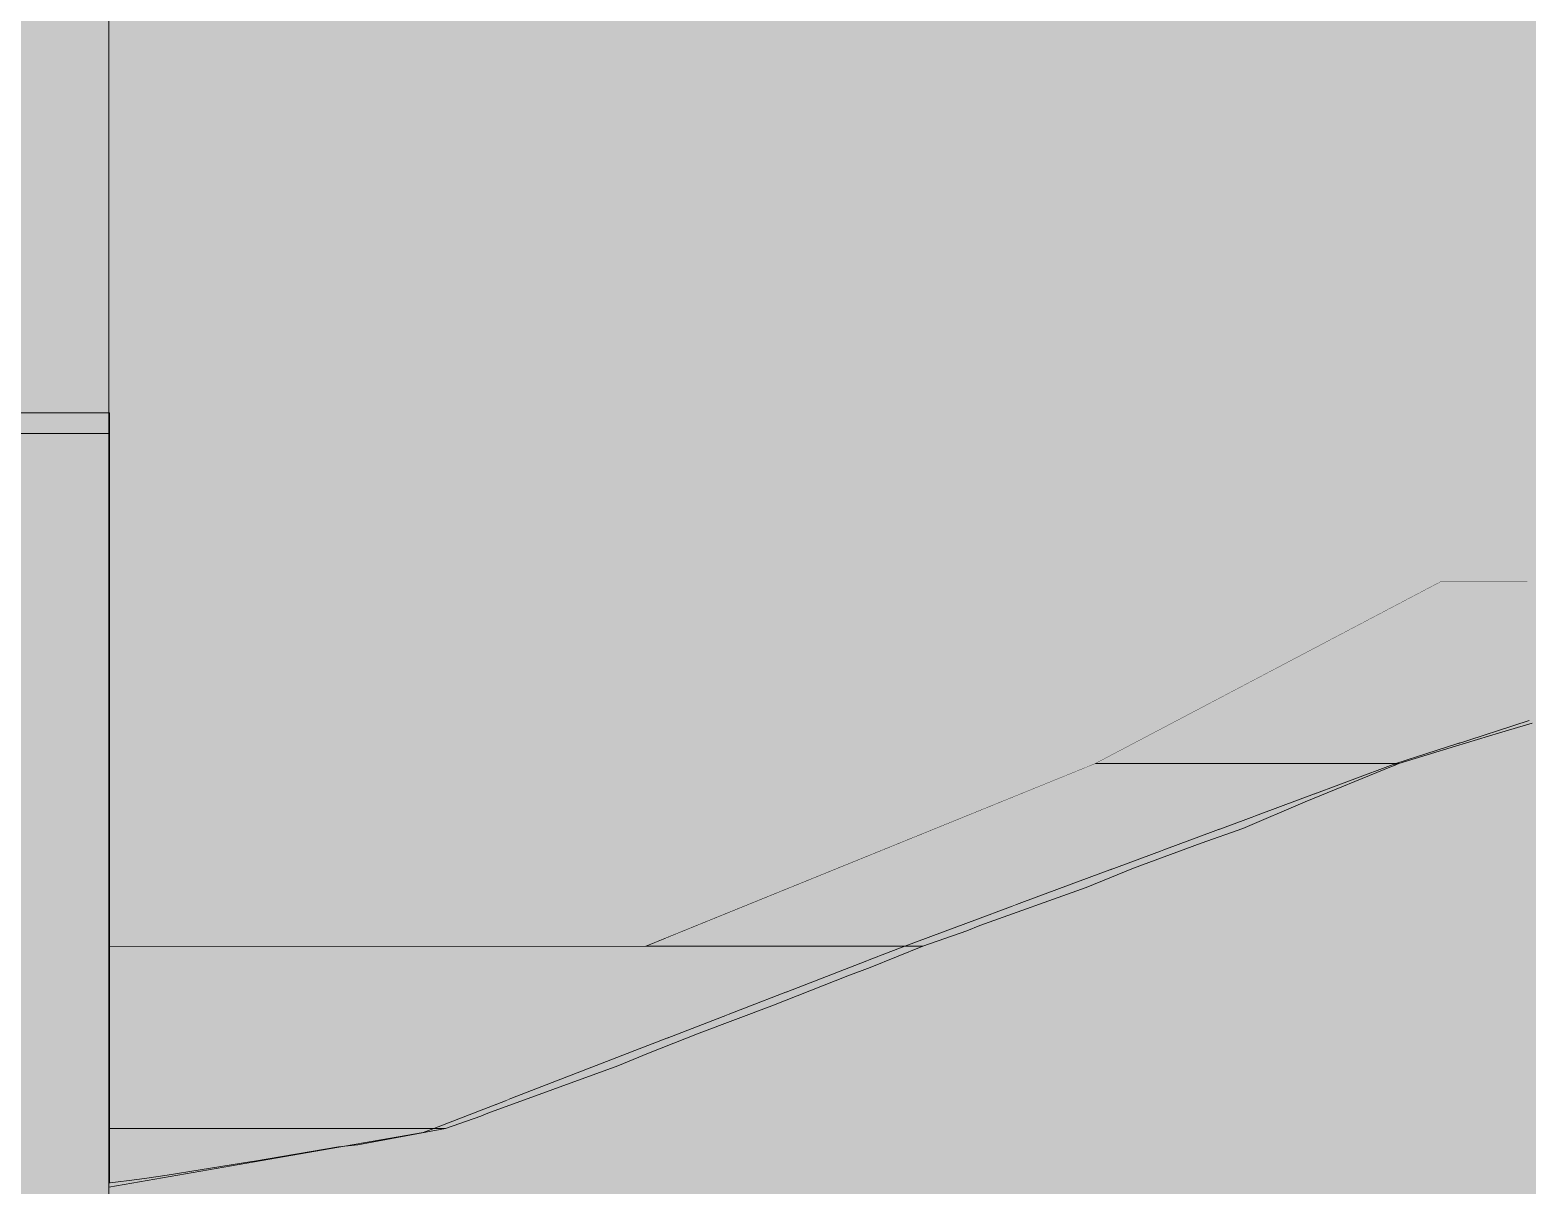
# Model space of a CAD drawing. Header units: centimetres. Extents: x -4381 to 5639, y -3920 to 4826.
# Drawn here: x 63.749 to 67.854, y 7.401 to 10.568 of the extents above; entities that cross this region are included whole.
import ezdxf
from ezdxf.xclip import XClip

# ---------------------------------------------------------------- set-up
doc = ezdxf.new("R2010")
doc.units = ezdxf.units.CM
doc.header["$MEASUREMENT"] = 0
doc.header["$XCLIPFRAME"] = 0
doc.set_wipeout_variables(frame=1)
doc.linetypes.add('Wipeout_Contour', pattern=[100, 0, -100])
for name, color, linetype in [('0- SITE', 7, 'Continuous'), ('Dalles', 7, 'Continuous'), ('Drawing & Figure', 7, 'Continuous'), ('Structural - Bearing', 7, 'Continuous')]:
    doc.layers.add(name, color=color, linetype=linetype)
for name, color, linetype, lineweight in [('0- SITE_Pen_No__1', 7, 'Continuous', 5), ('0- SITE_Pen_No__2', 8, 'Continuous', 5), ('0_Pen_No__1', 7, 'Continuous', 5), ('0_Pen_No__2', 8, 'Continuous', 5), ('Structural - Bearing_Pen_No__7', 7, 'Continuous', 5)]:
    doc.layers.add(name, color=color, linetype=linetype, lineweight=lineweight)
for name, color, linetype, lineweight, true_color in [('0- SITE_Pen_No__178', 7, 'Continuous', 5, 0xbda888), ('0- SITE_Pen_No__180', 7, 'Continuous', 5, 0xe2e3c6), ('Dalles_Pen_No__178', 7, 'Continuous', 5, 0xbda888), ('Structural - Bearing_Pen_No__178', 7, 'Continuous', 5, 0xbda888), ('Structural - Bearing_Pen_No__180', 7, 'Continuous', 5, 0xe2e3c6)]:
    doc.layers.add(name, color=color, linetype=linetype, lineweight=lineweight, true_color=true_color)

# ---------------------------------------------------------------- blocks, each defined once
blk = doc.blocks.new('Drawing_10_10', base_point=(-363.0919, 10.6179))
at = {"color": 254, "linetype": 'Wipeout_Contour', "lineweight": 0, "ltscale": 205.767254}
blk.add_wipeout([(68.1922, 9.0562), (67.7787, 8.6403), (67.8681, 8.6669)], dxfattribs=at).dxf.layer = '0- SITE'
at = {"color": 254, "linetype": 'Wipeout_Contour', "lineweight": 0, "ltscale": 201.738963}
blk.add_wipeout([(67.1123, 8.5562), (66.3539, 8.1125), (66.6448, 8.2163)], dxfattribs=at).dxf.layer = '0- SITE'
at = {"color": 254, "linetype": 'Wipeout_Contour', "lineweight": 0, "ltscale": 193.738241}
blk.add_wipeout([(63.9707, 7.5562), (63.9669, 8.0562), (63.9669, 7.5562)], dxfattribs=at).dxf.layer = '0- SITE'
at = {"color": 254, "linetype": 'Wipeout_Contour', "lineweight": 0, "ltscale": 258.856688}
blk.add_wipeout([(64.2158, 7.4422), (64.3684, 7.5562), (64.2427, 7.5562), (64.1247, 7.4279)], dxfattribs=at).dxf.layer = '0- SITE'
at = {"layer": '0- SITE_Pen_No__178', "linetype": 'Continuous', "ltscale": 10}
for points in [[(68.1922, 9.0562), (67.7787, 8.6403), (67.8681, 8.6669)], [(67.1123, 8.5562), (66.3539, 8.1125), (66.6448, 8.2163)], [(63.9707, 7.5562), (63.9669, 8.0562), (63.9669, 7.5562)], [(64.2158, 7.4422), (64.3684, 7.5562), (64.2427, 7.5562), (64.1247, 7.4279)]]:
    blk.add_hatch(color=256, dxfattribs=at).paths.add_polyline_path(points)
at = {"color": 254, "linetype": 'Wipeout_Contour', "lineweight": 0, "ltscale": 203.606443}
blk.add_wipeout([(67.75, 9.0562), (66.8716, 8.5562), (66.986, 8.5562)], dxfattribs=at).dxf.layer = '0- SITE'
at = {"color": 254, "linetype": 'Wipeout_Contour', "lineweight": 0, "ltscale": 199.564799}
blk.add_wipeout([(66.7061, 8.5562), (65.4393, 8.0562), (65.469, 8.0562)], dxfattribs=at).dxf.layer = '0- SITE'
at = {"color": 254, "linetype": 'Wipeout_Contour', "lineweight": 0, "ltscale": 258.161503}
blk.add_wipeout([(63.9904, 7.4093), (64.013, 7.5562), (63.9707, 7.5562), (63.9688, 7.4068)], dxfattribs=at).dxf.layer = '0- SITE'
at = {"color": 254, "linetype": 'Wipeout_Contour', "lineweight": 0, "ltscale": 194.951918}
blk.add_wipeout([(64.5262, 7.5562), (64.3569, 7.4654), (64.3648, 7.466)], dxfattribs=at).dxf.layer = '0- SITE'
at = {"layer": '0- SITE_Pen_No__178', "linetype": 'Continuous', "ltscale": 10}
for points in [[(67.75, 9.0562), (66.8716, 8.5562), (66.986, 8.5562)], [(63.9904, 7.4093), (64.013, 7.5562), (63.9707, 7.5562), (63.9688, 7.4068)], [(64.5262, 7.5562), (64.3569, 7.4654), (64.3648, 7.466)]]:
    blk.add_hatch(color=256, dxfattribs=at).paths.add_polyline_path(points)
at = {"layer": '0- SITE_Pen_No__2', "linetype": 'Continuous', "ltscale": 10}
blk.add_hatch(color=256, dxfattribs=at).paths.add_polyline_path([(66.7061, 8.5562), (65.4393, 8.0562), (65.469, 8.0562)])
at = {"color": 254, "linetype": 'Wipeout_Contour', "lineweight": 0, "ltscale": 204.560017}
blk.add_wipeout([(67.9943, 9.0562), (67.2438, 8.5562), (67.3735, 8.5562)], dxfattribs=at).dxf.layer = '0- SITE'
at = {"color": 254, "linetype": 'Wipeout_Contour', "lineweight": 0, "ltscale": 193.701834}
blk.add_wipeout([(64.013, 7.5562), (63.9669, 8.0562), (63.9707, 7.5562)], dxfattribs=at).dxf.layer = '0- SITE'
at = {"color": 254, "linetype": 'Wipeout_Contour', "lineweight": 0, "ltscale": 262.405215}
blk.add_wipeout([(65.601, 8.0562), (64.7187, 7.5562), (64.8884, 7.5562), (64.9851, 7.59)], dxfattribs=at).dxf.layer = '0- SITE'
at = {"color": 254, "linetype": 'Wipeout_Contour', "lineweight": 0, "ltscale": 259.295494}
blk.add_wipeout([(64.3569, 7.4654), (64.5262, 7.5562), (64.3684, 7.5562), (64.2158, 7.4422)], dxfattribs=at).dxf.layer = '0- SITE'
at = {"layer": '0- SITE_Pen_No__178', "linetype": 'Continuous', "ltscale": 10}
for points in [[(67.9943, 9.0562), (67.2438, 8.5562), (67.3735, 8.5562)], [(64.013, 7.5562), (63.9669, 8.0562), (63.9707, 7.5562)], [(65.601, 8.0562), (64.7187, 7.5562), (64.8884, 7.5562), (64.9851, 7.59)], [(64.3569, 7.4654), (64.5262, 7.5562), (64.3684, 7.5562), (64.2158, 7.4422)]]:
    blk.add_hatch(color=256, dxfattribs=at).paths.add_polyline_path(points)
at = {"color": 254, "linetype": 'Wipeout_Contour', "lineweight": 0, "ltscale": 273.711198}
blk.add_wipeout([(68.1922, 9.0562), (67.4947, 8.5562), (67.503, 8.5562), (67.658, 8.6037)], dxfattribs=at).dxf.layer = '0- SITE'
at = {"color": 254, "linetype": 'Wipeout_Contour', "lineweight": 0, "ltscale": 258.120227}
blk.add_wipeout([(63.9688, 7.4068), (63.9707, 7.5562), (63.9669, 7.5562), (63.9669, 7.4066)], dxfattribs=at).dxf.layer = '0- SITE'
at = {"color": 254, "linetype": 'Wipeout_Contour', "lineweight": 0, "ltscale": 195.303161}
blk.add_wipeout([(64.7187, 7.5562), (64.5953, 7.5055), (64.6482, 7.5112)], dxfattribs=at).dxf.layer = '0- SITE'
at = {"layer": '0- SITE_Pen_No__178', "linetype": 'Continuous', "ltscale": 10}
for points in [[(68.1922, 9.0562), (67.4947, 8.5562), (67.503, 8.5562), (67.658, 8.6037)], [(63.9688, 7.4068), (63.9707, 7.5562), (63.9669, 7.5562), (63.9669, 7.4066)], [(64.7187, 7.5562), (64.5953, 7.5055), (64.6482, 7.5112)]]:
    blk.add_hatch(color=256, dxfattribs=at).paths.add_polyline_path(points)
at = {"color": 254, "linetype": 'Wipeout_Contour', "lineweight": 0, "ltscale": 196.039929}
blk.add_wipeout([(65.469, 8.0562), (64.3684, 7.5562), (64.5262, 7.5562)], dxfattribs=at).dxf.layer = '0- SITE'
at = {"color": 254, "linetype": 'Wipeout_Contour', "lineweight": 0, "ltscale": 258.179563}
blk.add_wipeout([(64.0205, 7.4131), (64.0695, 7.5562), (64.013, 7.5562), (63.9904, 7.4093)], dxfattribs=at).dxf.layer = '0- SITE'
at = {"layer": '0- SITE_Pen_No__178', "linetype": 'Continuous', "ltscale": 10}
for points in [[(65.469, 8.0562), (64.3684, 7.5562), (64.5262, 7.5562)], [(64.0205, 7.4131), (64.0695, 7.5562), (64.013, 7.5562), (63.9904, 7.4093)]]:
    blk.add_hatch(color=256, dxfattribs=at).paths.add_polyline_path(points)
at = {"color": 254, "linetype": 'Wipeout_Contour', "lineweight": 0, "ltscale": 193.435317}
blk.add_wipeout([(64.0695, 7.5562), (63.9669, 8.0562), (64.013, 7.5562)], dxfattribs=at).dxf.layer = '0- SITE'
at = {"color": 254, "linetype": 'Wipeout_Contour', "lineweight": 0, "ltscale": 195.837371}
blk.add_wipeout([(64.8884, 7.5562), (64.7187, 7.5562), (64.6482, 7.5112)], dxfattribs=at).dxf.layer = '0- SITE'
at = {"layer": '0- SITE_Pen_No__178', "linetype": 'Continuous', "ltscale": 10}
for points in [[(64.0695, 7.5562), (63.9669, 8.0562), (64.013, 7.5562)], [(64.8884, 7.5562), (64.7187, 7.5562), (64.6482, 7.5112)]]:
    blk.add_hatch(color=256, dxfattribs=at).paths.add_polyline_path(points)
at = {"color": 254, "linetype": 'Wipeout_Contour', "lineweight": 0, "ltscale": 258.313388}
blk.add_wipeout([(64.0632, 7.4188), (64.1445, 7.5562), (64.0695, 7.5562), (64.0205, 7.4131)], dxfattribs=at).dxf.layer = '0- SITE'
at = {"layer": '0- SITE_Pen_No__178', "linetype": 'Continuous', "ltscale": 10}
blk.add_hatch(color=256, dxfattribs=at).paths.add_polyline_path([(64.0632, 7.4188), (64.1445, 7.5562), (64.0695, 7.5562), (64.0205, 7.4131)])
at = {"color": 254, "linetype": 'Wipeout_Contour', "lineweight": 0, "ltscale": 193.439083}
blk.add_wipeout([(64.1445, 7.5562), (63.9669, 8.0562), (64.0695, 7.5562)], dxfattribs=at).dxf.layer = '0- SITE'
at = {"layer": '0- SITE_Pen_No__178', "linetype": 'Continuous', "ltscale": 10}
blk.add_hatch(color=256, dxfattribs=at).paths.add_polyline_path([(64.1445, 7.5562), (63.9669, 8.0562), (64.0695, 7.5562)])
at = {"color": 254, "linetype": 'Wipeout_Contour', "lineweight": 0, "ltscale": 258.536583}
blk.add_wipeout([(64.1247, 7.4279), (64.2427, 7.5562), (64.1445, 7.5562), (64.0632, 7.4188)], dxfattribs=at).dxf.layer = '0- SITE'
at = {"layer": '0- SITE_Pen_No__178', "linetype": 'Continuous', "ltscale": 10}
blk.add_hatch(color=256, dxfattribs=at).paths.add_polyline_path([(64.1247, 7.4279), (64.2427, 7.5562), (64.1445, 7.5562), (64.0632, 7.4188)])
at = {"color": 254, "linetype": 'Wipeout_Contour', "lineweight": 0, "ltscale": 195.570756}
blk.add_wipeout([(65.4365, 8.0562), (64.1445, 7.5562), (64.2427, 7.5562)], dxfattribs=at).dxf.layer = '0- SITE'
at = {"layer": '0- SITE_Pen_No__178', "linetype": 'Continuous', "ltscale": 10}
blk.add_hatch(color=256, dxfattribs=at).paths.add_polyline_path([(65.4365, 8.0562), (64.1445, 7.5562), (64.2427, 7.5562)])
at = {"color": 254, "linetype": 'Wipeout_Contour', "lineweight": 0, "ltscale": 195.429845}
blk.add_wipeout([(65.4365, 8.0562), (63.9669, 8.0562), (64.1445, 7.5562)], dxfattribs=at).dxf.layer = '0- SITE'
at = {"layer": '0- SITE_Pen_No__178', "linetype": 'Continuous', "ltscale": 10}
blk.add_hatch(color=256, dxfattribs=at).paths.add_polyline_path([(65.4365, 8.0562), (63.9669, 8.0562), (64.1445, 7.5562)])
at = {"layer": '0- SITE_Pen_No__1', "linetype": 'Continuous', "ltscale": 10}
for p, q in [((63.9669, 7.5562), (63.9707, 7.5562)), ((63.9707, 7.5562), (64.013, 7.5562)), ((64.013, 7.5562), (64.0695, 7.5562)), ((64.0695, 7.5562), (64.1445, 7.5562))]:
    blk.add_line(p, q, dxfattribs=at)
at = {"color": 254, "linetype": 'Wipeout_Contour', "lineweight": 0, "ltscale": 195.766934}
blk.add_wipeout([(65.4393, 8.0562), (64.2427, 7.5562), (64.3684, 7.5562)], dxfattribs=at).dxf.layer = '0- SITE'
at = {"layer": '0- SITE_Pen_No__178', "linetype": 'Continuous', "ltscale": 10}
blk.add_hatch(color=256, dxfattribs=at).paths.add_polyline_path([(65.4393, 8.0562), (64.2427, 7.5562), (64.3684, 7.5562)])
at = {"color": 254, "linetype": 'Wipeout_Contour', "lineweight": 0, "ltscale": 259.901759}
blk.add_wipeout([(64.5953, 7.5055), (64.7187, 7.5562), (64.5262, 7.5562), (64.3648, 7.466)], dxfattribs=at).dxf.layer = '0- SITE'
at = {"layer": '0- SITE_Pen_No__178', "linetype": 'Continuous', "ltscale": 10}
blk.add_hatch(color=256, dxfattribs=at).paths.add_polyline_path([(64.5953, 7.5055), (64.7187, 7.5562), (64.5262, 7.5562), (64.3648, 7.466)])
at = {"color": 254, "linetype": 'Wipeout_Contour', "lineweight": 0, "ltscale": 196.327395}
blk.add_wipeout([(65.469, 8.0562), (64.5262, 7.5562), (64.7187, 7.5562)], dxfattribs=at).dxf.layer = '0- SITE'
at = {"layer": '0- SITE_Pen_No__178', "linetype": 'Continuous', "ltscale": 10}
blk.add_hatch(color=256, dxfattribs=at).paths.add_polyline_path([(65.469, 8.0562), (64.5262, 7.5562), (64.7187, 7.5562)])
at = {"color": 254, "linetype": 'Wipeout_Contour', "lineweight": 0, "ltscale": 199.553603}
blk.add_wipeout([(66.7061, 8.5562), (65.4365, 8.0562), (65.4393, 8.0562)], dxfattribs=at).dxf.layer = '0- SITE'
at = {"layer": '0- SITE_Pen_No__2', "linetype": 'Continuous', "ltscale": 10}
blk.add_hatch(color=256, dxfattribs=at).paths.add_polyline_path([(66.7061, 8.5562), (65.4365, 8.0562), (65.4393, 8.0562)])
at = {"color": 254, "linetype": 'Wipeout_Contour', "lineweight": 0, "ltscale": 199.737645}
blk.add_wipeout([(66.7061, 8.5562), (65.5236, 8.0562), (65.601, 8.0562)], dxfattribs=at).dxf.layer = '0- SITE'
at = {"layer": '0- SITE_Pen_No__178', "linetype": 'Continuous', "ltscale": 10}
blk.add_hatch(color=256, dxfattribs=at).paths.add_polyline_path([(66.7061, 8.5562), (65.5236, 8.0562), (65.601, 8.0562)])
at = {"color": 254, "linetype": 'Wipeout_Contour', "lineweight": 0, "ltscale": 199.963339}
blk.add_wipeout([(66.776, 8.5562), (65.601, 8.0562), (65.6992, 8.0562)], dxfattribs=at).dxf.layer = '0- SITE'
at = {"layer": '0- SITE_Pen_No__178', "linetype": 'Continuous', "ltscale": 10}
blk.add_hatch(color=256, dxfattribs=at).paths.add_polyline_path([(66.776, 8.5562), (65.601, 8.0562), (65.6992, 8.0562)])
at = {"color": 254, "linetype": 'Wipeout_Contour', "lineweight": 0, "ltscale": 200.370389}
blk.add_wipeout([(66.776, 8.5562), (65.8162, 8.0562), (65.95, 8.0562)], dxfattribs=at).dxf.layer = '0- SITE'
at = {"color": 254, "linetype": 'Wipeout_Contour', "lineweight": 0, "ltscale": 197.418178}
blk.add_wipeout([(65.6992, 8.0562), (65.004, 7.5981), (65.3607, 7.7274)], dxfattribs=at).dxf.layer = '0- SITE'
at = {"layer": '0- SITE_Pen_No__178', "linetype": 'Continuous', "ltscale": 10}
for points in [[(66.776, 8.5562), (65.8162, 8.0562), (65.95, 8.0562)], [(65.6992, 8.0562), (65.004, 7.5981), (65.3607, 7.7274)]]:
    blk.add_hatch(color=256, dxfattribs=at).paths.add_polyline_path(points)
at = {"color": 254, "linetype": 'Wipeout_Contour', "lineweight": 0, "ltscale": 200.723856}
blk.add_wipeout([(66.8716, 8.5562), (65.95, 8.0562), (66.0983, 8.0562)], dxfattribs=at).dxf.layer = '0- SITE'
at = {"color": 254, "linetype": 'Wipeout_Contour', "lineweight": 0, "ltscale": 196.302122}
blk.add_wipeout([(65.4393, 8.0562), (64.3684, 7.5562), (65.469, 8.0562)], dxfattribs=at).dxf.layer = '0- SITE'
at = {"layer": '0- SITE_Pen_No__178', "linetype": 'Continuous', "ltscale": 10}
blk.add_hatch(color=256, dxfattribs=at).paths.add_polyline_path([(66.8716, 8.5562), (65.95, 8.0562), (66.0983, 8.0562)])
at = {"layer": '0- SITE_Pen_No__2', "linetype": 'Continuous', "ltscale": 10}
blk.add_hatch(color=256, dxfattribs=at).paths.add_polyline_path([(65.4393, 8.0562), (64.3684, 7.5562), (65.469, 8.0562)])
at = {"color": 254, "linetype": 'Wipeout_Contour', "lineweight": 0, "ltscale": 268.144336}
blk.add_wipeout([(66.986, 8.5562), (66.0983, 8.0562), (66.1975, 8.0562), (66.3176, 8.0974)], dxfattribs=at).dxf.layer = '0- SITE'
at = {"color": 254, "linetype": 'Wipeout_Contour', "lineweight": 0, "ltscale": 196.120691}
blk.add_wipeout([(65.4365, 8.0562), (64.2427, 7.5562), (65.4393, 8.0562)], dxfattribs=at).dxf.layer = '0- SITE'
at = {"color": 254, "linetype": 'Wipeout_Contour', "lineweight": 0, "ltscale": 198.681123}
blk.add_wipeout([(65.95, 8.0562), (65.5842, 7.8173), (65.7833, 7.8917)], dxfattribs=at).dxf.layer = '0- SITE'
at = {"layer": '0- SITE_Pen_No__178', "linetype": 'Continuous', "ltscale": 10}
for points in [[(66.986, 8.5562), (66.0983, 8.0562), (66.1975, 8.0562), (66.3176, 8.0974)], [(65.95, 8.0562), (65.5842, 7.8173), (65.7833, 7.8917)]]:
    blk.add_hatch(color=256, dxfattribs=at).paths.add_polyline_path(points)
at = {"layer": '0- SITE_Pen_No__2', "linetype": 'Continuous', "ltscale": 10}
blk.add_hatch(color=256, dxfattribs=at).paths.add_polyline_path([(65.4365, 8.0562), (64.2427, 7.5562), (65.4393, 8.0562)])
at = {"layer": '0- SITE_Pen_No__1', "linetype": 'Continuous', "ltscale": 10}
for p, q in [((64.1445, 7.5562), (64.2427, 7.5562)), ((64.2427, 7.5562), (64.3684, 7.5562)), ((64.3684, 7.5562), (64.5262, 7.5562))]:
    blk.add_line(p, q, dxfattribs=at)
at = {"color": 254, "linetype": 'Wipeout_Contour', "lineweight": 0, "ltscale": 202.922309}
blk.add_wipeout([(67.2438, 8.5562), (66.9607, 8.3379), (67.0744, 8.3787)], dxfattribs=at).dxf.layer = '0- SITE'
at = {"color": 254, "linetype": 'Wipeout_Contour', "lineweight": 0, "ltscale": 199.499336}
blk.add_wipeout([(66.0983, 8.0562), (65.9917, 7.9748), (66.0529, 7.9977)], dxfattribs=at).dxf.layer = '0- SITE'
at = {"layer": '0- SITE_Pen_No__178', "linetype": 'Continuous', "ltscale": 10}
for points in [[(67.2438, 8.5562), (66.9607, 8.3379), (67.0744, 8.3787)], [(66.0983, 8.0562), (65.9917, 7.9748), (66.0529, 7.9977)]]:
    blk.add_hatch(color=256, dxfattribs=at).paths.add_polyline_path(points)
at = {"color": 254, "linetype": 'Wipeout_Contour', "lineweight": 0, "ltscale": 204.324554}
blk.add_wipeout([(67.9943, 9.0562), (67.1123, 8.5562), (67.2438, 8.5562)], dxfattribs=at).dxf.layer = '0- SITE'
at = {"color": 254, "linetype": 'Wipeout_Contour', "lineweight": 0, "ltscale": 199.627899}
blk.add_wipeout([(66.7061, 8.5562), (65.469, 8.0562), (65.5236, 8.0562)], dxfattribs=at).dxf.layer = '0- SITE'
at = {"layer": '0- SITE_Pen_No__178', "linetype": 'Continuous', "ltscale": 10}
for points in [[(67.9943, 9.0562), (67.1123, 8.5562), (67.2438, 8.5562)], [(66.7061, 8.5562), (65.469, 8.0562), (65.5236, 8.0562)]]:
    blk.add_hatch(color=256, dxfattribs=at).paths.add_polyline_path(points)
at = {"color": 254, "linetype": 'Wipeout_Contour', "lineweight": 0, "ltscale": 200.152016}
blk.add_wipeout([(66.776, 8.5562), (65.6992, 8.0562), (65.8162, 8.0562)], dxfattribs=at).dxf.layer = '0- SITE'
at = {"color": 254, "linetype": 'Wipeout_Contour', "lineweight": 0, "ltscale": 196.773729}
blk.add_wipeout([(65.469, 8.0562), (64.7187, 7.5562), (65.5236, 8.0562)], dxfattribs=at).dxf.layer = '0- SITE'
at = {"layer": '0- SITE_Pen_No__178', "linetype": 'Continuous', "ltscale": 10}
blk.add_hatch(color=256, dxfattribs=at).paths.add_polyline_path([(66.776, 8.5562), (65.6992, 8.0562), (65.8162, 8.0562)])
at = {"layer": '0- SITE_Pen_No__2', "linetype": 'Continuous', "ltscale": 10}
blk.add_hatch(color=256, dxfattribs=at).paths.add_polyline_path([(65.469, 8.0562), (64.7187, 7.5562), (65.5236, 8.0562)])
at = {"color": 254, "linetype": 'Wipeout_Contour', "lineweight": 0, "ltscale": 203.104404}
blk.add_wipeout([(67.6351, 9.0562), (66.6686, 8.5562), (66.7061, 8.5562)], dxfattribs=at).dxf.layer = '0- SITE'
at = {"color": 254, "linetype": 'Wipeout_Contour', "lineweight": 0, "ltscale": 196.924445}
blk.add_wipeout([(65.5236, 8.0562), (64.7187, 7.5562), (65.601, 8.0562)], dxfattribs=at).dxf.layer = '0- SITE'
at = {"layer": '0- SITE_Pen_No__178', "linetype": 'Continuous', "ltscale": 10}
blk.add_hatch(color=256, dxfattribs=at).paths.add_polyline_path([(65.5236, 8.0562), (64.7187, 7.5562), (65.601, 8.0562)])
at = {"layer": '0- SITE_Pen_No__2', "linetype": 'Continuous', "ltscale": 10}
blk.add_hatch(color=256, dxfattribs=at).paths.add_polyline_path([(67.6351, 9.0562), (66.6686, 8.5562), (66.7061, 8.5562)])
at = {"layer": '0- SITE_Pen_No__1', "linetype": 'Continuous', "ltscale": 10}
for p, q in [((64.5262, 7.5562), (64.7187, 7.5562)), ((64.7187, 7.5562), (64.8884, 7.5562))]:
    blk.add_line(p, q, dxfattribs=at)
at = {"layer": '0_Pen_No__1', "linetype": 'Continuous', "ltscale": 10}
blk.add_line((63.9647, 7.3949), (64.8268, 7.5447), dxfattribs=at)
at = {"color": 254, "linetype": 'Wipeout_Contour', "lineweight": 0, "ltscale": 203.220642}
blk.add_wipeout([(67.6782, 9.0562), (66.7061, 8.5562), (66.776, 8.5562)], dxfattribs=at).dxf.layer = '0- SITE'
at = {"color": 254, "linetype": 'Wipeout_Contour', "lineweight": 0, "ltscale": 263.279819}
blk.add_wipeout([(65.601, 8.0562), (64.9851, 7.59), (65.004, 7.5981), (65.6992, 8.0562)], dxfattribs=at).dxf.layer = '0- SITE'
at = {"layer": '0- SITE_Pen_No__178', "linetype": 'Continuous', "ltscale": 10}
blk.add_hatch(color=256, dxfattribs=at).paths.add_polyline_path([(65.601, 8.0562), (64.9851, 7.59), (65.004, 7.5981), (65.6992, 8.0562)])
at = {"layer": '0- SITE_Pen_No__2', "linetype": 'Continuous', "ltscale": 10}
blk.add_hatch(color=256, dxfattribs=at).paths.add_polyline_path([(67.6782, 9.0562), (66.7061, 8.5562), (66.776, 8.5562)])
at = {"color": 254, "linetype": 'Wipeout_Contour', "lineweight": 0, "ltscale": 203.430077}
blk.add_wipeout([(67.75, 9.0562), (66.776, 8.5562), (66.8716, 8.5562)], dxfattribs=at).dxf.layer = '0- SITE'
at = {"color": 254, "linetype": 'Wipeout_Contour', "lineweight": 0, "ltscale": 264.310606}
blk.add_wipeout([(65.4447, 7.7622), (65.8162, 8.0562), (65.6992, 8.0562), (65.3607, 7.7274)], dxfattribs=at).dxf.layer = '0- SITE'
at = {"layer": '0- SITE_Pen_No__178', "linetype": 'Continuous', "ltscale": 10}
blk.add_hatch(color=256, dxfattribs=at).paths.add_polyline_path([(65.4447, 7.7622), (65.8162, 8.0562), (65.6992, 8.0562), (65.3607, 7.7274)])
at = {"layer": '0- SITE_Pen_No__2', "linetype": 'Continuous', "ltscale": 10}
blk.add_hatch(color=256, dxfattribs=at).paths.add_polyline_path([(67.75, 9.0562), (66.776, 8.5562), (66.8716, 8.5562)])
at = {"color": 254, "linetype": 'Wipeout_Contour', "lineweight": 0, "ltscale": 203.933388}
blk.add_wipeout([(67.8542, 9.0562), (66.986, 8.5562), (67.1123, 8.5562)], dxfattribs=at).dxf.layer = '0- SITE'
at = {"color": 254, "linetype": 'Wipeout_Contour', "lineweight": 0, "ltscale": 264.718153}
blk.add_wipeout([(65.5842, 7.8173), (65.95, 8.0562), (65.8162, 8.0562), (65.4447, 7.7622)], dxfattribs=at).dxf.layer = '0- SITE'
at = {"layer": '0- SITE_Pen_No__178', "linetype": 'Continuous', "ltscale": 10}
for points in [[(67.8542, 9.0562), (66.986, 8.5562), (67.1123, 8.5562)], [(65.5842, 7.8173), (65.95, 8.0562), (65.8162, 8.0562), (65.4447, 7.7622)]]:
    blk.add_hatch(color=256, dxfattribs=at).paths.add_polyline_path(points)
at = {"color": 254, "linetype": 'Wipeout_Contour', "lineweight": 0, "ltscale": 203.603498}
blk.add_wipeout([(66.776, 8.5562), (67.75, 9.0562), (67.6782, 9.0562)], dxfattribs=at).dxf.layer = '0- SITE'
at = {"color": 254, "linetype": 'Wipeout_Contour', "lineweight": 0, "ltscale": 265.631993}
blk.add_wipeout([(65.9917, 7.9748), (66.0983, 8.0562), (65.95, 8.0562), (65.7833, 7.8917)], dxfattribs=at).dxf.layer = '0- SITE'
at = {"layer": '0- SITE_Pen_No__178', "linetype": 'Continuous', "ltscale": 10}
blk.add_hatch(color=256, dxfattribs=at).paths.add_polyline_path([(65.9917, 7.9748), (66.0983, 8.0562), (65.95, 8.0562), (65.7833, 7.8917)])
at = {"layer": '0- SITE_Pen_No__2', "linetype": 'Continuous', "ltscale": 10}
blk.add_hatch(color=256, dxfattribs=at).paths.add_polyline_path([(66.776, 8.5562), (67.75, 9.0562), (67.6782, 9.0562)])
at = {"color": 254, "linetype": 'Wipeout_Contour', "lineweight": 0, "ltscale": 203.268052}
blk.add_wipeout([(66.6686, 8.5562), (67.6351, 9.0562), (67.6186, 9.0562)], dxfattribs=at).dxf.layer = '0- SITE'
at = {"color": 254, "linetype": 'Wipeout_Contour', "lineweight": 0, "ltscale": 205.542974}
blk.add_wipeout([(68.1922, 9.0562), (67.658, 8.6037), (67.7787, 8.6403)], dxfattribs=at).dxf.layer = '0- SITE'
at = {"color": 254, "linetype": 'Wipeout_Contour', "lineweight": 0, "ltscale": 200.059521}
blk.add_wipeout([(66.1975, 8.0562), (66.0983, 8.0562), (66.0529, 7.9977)], dxfattribs=at).dxf.layer = '0- SITE'
at = {"layer": '0- SITE_Pen_No__178', "linetype": 'Continuous', "ltscale": 10}
for points in [[(68.1922, 9.0562), (67.658, 8.6037), (67.7787, 8.6403)], [(66.1975, 8.0562), (66.0983, 8.0562), (66.0529, 7.9977)]]:
    blk.add_hatch(color=256, dxfattribs=at).paths.add_polyline_path(points)
at = {"layer": '0- SITE_Pen_No__2', "linetype": 'Continuous', "ltscale": 10}
blk.add_hatch(color=256, dxfattribs=at).paths.add_polyline_path([(66.6686, 8.5562), (67.6351, 9.0562), (67.6186, 9.0562)])
at = {"color": 254, "linetype": 'Wipeout_Contour', "lineweight": 0, "ltscale": 204.437407}
blk.add_wipeout([(67.1123, 8.5562), (67.9943, 9.0562), (67.8542, 9.0562)], dxfattribs=at).dxf.layer = '0- SITE'
at = {"color": 254, "linetype": 'Wipeout_Contour', "lineweight": 0, "ltscale": 199.999627}
blk.add_wipeout([(65.4365, 8.0562), (66.7061, 8.5562), (66.6686, 8.5562)], dxfattribs=at).dxf.layer = '0- SITE'
at = {"layer": '0- SITE_Pen_No__178', "linetype": 'Continuous', "ltscale": 10}
blk.add_hatch(color=256, dxfattribs=at).paths.add_polyline_path([(67.1123, 8.5562), (67.9943, 9.0562), (67.8542, 9.0562)])
at = {"layer": '0- SITE_Pen_No__2', "linetype": 'Continuous', "ltscale": 10}
blk.add_hatch(color=256, dxfattribs=at).paths.add_polyline_path([(65.4365, 8.0562), (66.7061, 8.5562), (66.6686, 8.5562)])
at = {"layer": '0- SITE_Pen_No__1', "linetype": 'Continuous', "ltscale": 10}
for p, q in [((63.9669, 8.0562), (65.4365, 8.0562)), ((65.4365, 8.0562), (65.4393, 8.0562)), ((65.4393, 8.0562), (65.469, 8.0562)), ((65.469, 8.0562), (65.5236, 8.0562))]:
    blk.add_line(p, q, dxfattribs=at)
at = {"color": 254, "linetype": 'Wipeout_Contour', "lineweight": 0, "ltscale": 205.198442}
blk.add_wipeout([(67.4947, 8.5562), (68.1922, 9.0562), (68.1737, 9.0562)], dxfattribs=at).dxf.layer = '0- SITE'
at = {"color": 254, "linetype": 'Wipeout_Contour', "lineweight": 0, "ltscale": 202.62268}
blk.add_wipeout([(67.2438, 8.5562), (66.7747, 8.2699), (66.9607, 8.3379)], dxfattribs=at).dxf.layer = '0- SITE'
at = {"layer": '0- SITE_Pen_No__178', "linetype": 'Continuous', "ltscale": 10}
for points in [[(67.4947, 8.5562), (68.1922, 9.0562), (68.1737, 9.0562)], [(67.2438, 8.5562), (66.7747, 8.2699), (66.9607, 8.3379)]]:
    blk.add_hatch(color=256, dxfattribs=at).paths.add_polyline_path(points)
at = {"color": 254, "linetype": 'Wipeout_Contour', "lineweight": 0, "ltscale": 200.298942}
blk.add_wipeout([(65.601, 8.0562), (66.776, 8.5562), (66.7061, 8.5562)], dxfattribs=at).dxf.layer = '0- SITE'
at = {"color": 254, "linetype": 'Wipeout_Contour', "lineweight": 0, "ltscale": 204.15851}
blk.add_wipeout([(67.4947, 8.5562), (67.4828, 8.548), (67.4875, 8.5498)], dxfattribs=at).dxf.layer = '0- SITE'
at = {"layer": '0- SITE_Pen_No__178', "linetype": 'Continuous', "ltscale": 10}
blk.add_hatch(color=256, dxfattribs=at).paths.add_polyline_path([(67.4947, 8.5562), (67.4828, 8.548), (67.4875, 8.5498)])
at = {"layer": '0- SITE_Pen_No__2', "linetype": 'Continuous', "ltscale": 10}
blk.add_hatch(color=256, dxfattribs=at).paths.add_polyline_path([(65.601, 8.0562), (66.776, 8.5562), (66.7061, 8.5562)])
at = {"layer": '0- SITE_Pen_No__1', "linetype": 'Continuous', "ltscale": 10}
for p, q in [((65.5236, 8.0562), (65.601, 8.0562)), ((65.601, 8.0562), (65.6992, 8.0562)), ((65.6992, 8.0562), (65.8162, 8.0562))]:
    blk.add_line(p, q, dxfattribs=at)
at = {"color": 254, "linetype": 'Wipeout_Contour', "lineweight": 0, "ltscale": 200.85289}
blk.add_wipeout([(65.95, 8.0562), (66.8716, 8.5562), (66.776, 8.5562)], dxfattribs=at).dxf.layer = '0- SITE'
at = {"layer": '0- SITE_Pen_No__2', "linetype": 'Continuous', "ltscale": 10}
blk.add_hatch(color=256, dxfattribs=at).paths.add_polyline_path([(65.95, 8.0562), (66.8716, 8.5562), (66.776, 8.5562)])
at = {"layer": '0- SITE_Pen_No__1', "linetype": 'Continuous', "ltscale": 10}
blk.add_line((65.8162, 8.0562), (65.95, 8.0562), dxfattribs=at)
at = {"color": 254, "linetype": 'Wipeout_Contour', "lineweight": 0, "ltscale": 201.233049}
blk.add_wipeout([(66.0983, 8.0562), (66.986, 8.5562), (66.8716, 8.5562)], dxfattribs=at).dxf.layer = '0- SITE'
at = {"layer": '0- SITE_Pen_No__178', "linetype": 'Continuous', "ltscale": 10}
blk.add_hatch(color=256, dxfattribs=at).paths.add_polyline_path([(66.0983, 8.0562), (66.986, 8.5562), (66.8716, 8.5562)])
at = {"layer": '0- SITE_Pen_No__1', "linetype": 'Continuous', "ltscale": 10}
for p, q in [((65.95, 8.0562), (66.0983, 8.0562)), ((66.0983, 8.0562), (66.1975, 8.0562))]:
    blk.add_line(p, q, dxfattribs=at)
at = {"color": 254, "linetype": 'Wipeout_Contour', "lineweight": 0, "ltscale": 268.969013}
blk.add_wipeout([(66.3539, 8.1125), (67.1123, 8.5562), (66.986, 8.5562), (66.3176, 8.0974)], dxfattribs=at).dxf.layer = '0- SITE'
at = {"layer": '0- SITE_Pen_No__178', "linetype": 'Continuous', "ltscale": 10}
blk.add_hatch(color=256, dxfattribs=at).paths.add_polyline_path([(66.3539, 8.1125), (67.1123, 8.5562), (66.986, 8.5562), (66.3176, 8.0974)])
at = {"color": 254, "linetype": 'Wipeout_Contour', "lineweight": 0, "ltscale": 269.905326}
blk.add_wipeout([(66.7747, 8.2699), (67.2438, 8.5562), (67.1123, 8.5562), (66.6448, 8.2163)], dxfattribs=at).dxf.layer = '0- SITE'
at = {"layer": '0- SITE_Pen_No__178', "linetype": 'Continuous', "ltscale": 10}
blk.add_hatch(color=256, dxfattribs=at).paths.add_polyline_path([(66.7747, 8.2699), (67.2438, 8.5562), (67.1123, 8.5562), (66.6448, 8.2163)])
at = {"layer": '0- SITE_Pen_No__1', "linetype": 'Continuous', "ltscale": 10}
blk.add_line((65.4365, 8.0562), (66.6686, 8.5562), dxfattribs=at)
at = {"color": 254, "linetype": 'Wipeout_Contour', "lineweight": 0, "ltscale": 270.989603}
blk.add_wipeout([(67.2461, 8.4512), (67.3735, 8.5562), (67.2438, 8.5562), (67.0744, 8.3787)], dxfattribs=at).dxf.layer = '0- SITE'
at = {"layer": '0- SITE_Pen_No__178', "linetype": 'Continuous', "ltscale": 10}
blk.add_hatch(color=256, dxfattribs=at).paths.add_polyline_path([(67.2461, 8.4512), (67.3735, 8.5562), (67.2438, 8.5562), (67.0744, 8.3787)])
at = {"color": 254, "linetype": 'Wipeout_Contour', "lineweight": 0, "ltscale": 271.409303}
blk.add_wipeout([(67.4828, 8.548), (67.4947, 8.5562), (67.3735, 8.5562), (67.2461, 8.4512)], dxfattribs=at).dxf.layer = '0- SITE'
at = {"layer": '0- SITE_Pen_No__178', "linetype": 'Continuous', "ltscale": 10}
blk.add_hatch(color=256, dxfattribs=at).paths.add_polyline_path([(67.4828, 8.548), (67.4947, 8.5562), (67.3735, 8.5562), (67.2461, 8.4512)])
at = {"color": 254, "linetype": 'Wipeout_Contour', "lineweight": 0, "ltscale": 204.207996}
blk.add_wipeout([(67.503, 8.5562), (67.4947, 8.5562), (67.4875, 8.5498)], dxfattribs=at).dxf.layer = '0- SITE'
at = {"layer": '0- SITE_Pen_No__178', "linetype": 'Continuous', "ltscale": 10}
blk.add_hatch(color=256, dxfattribs=at).paths.add_polyline_path([(67.503, 8.5562), (67.4947, 8.5562), (67.4875, 8.5498)])
at = {"color": 254, "linetype": 'Wipeout_Contour', "lineweight": 0, "ltscale": 205.008296}
blk.add_wipeout([(68.1737, 9.0562), (67.3735, 8.5562), (67.4947, 8.5562)], dxfattribs=at).dxf.layer = '0- SITE'
at = {"layer": '0- SITE_Pen_No__178', "linetype": 'Continuous', "ltscale": 10}
blk.add_hatch(color=256, dxfattribs=at).paths.add_polyline_path([(68.1737, 9.0562), (67.3735, 8.5562), (67.4947, 8.5562)])
at = {"color": 254, "linetype": 'Wipeout_Contour', "lineweight": 0, "ltscale": 203.391136}
blk.add_wipeout([(66.7061, 8.5562), (67.6782, 9.0562), (67.6351, 9.0562)], dxfattribs=at).dxf.layer = '0- SITE'
at = {"layer": '0- SITE_Pen_No__2', "linetype": 'Continuous', "ltscale": 10}
blk.add_hatch(color=256, dxfattribs=at).paths.add_polyline_path([(66.7061, 8.5562), (67.6782, 9.0562), (67.6351, 9.0562)])
at = {"layer": '0- SITE_Pen_No__1', "linetype": 'Continuous', "ltscale": 10}
for p, q in [((66.6686, 8.5562), (66.7061, 8.5562)), ((66.7061, 8.5562), (66.776, 8.5562)), ((66.776, 8.5562), (66.8716, 8.5562))]:
    blk.add_line(p, q, dxfattribs=at)
at = {"color": 254, "linetype": 'Wipeout_Contour', "lineweight": 0, "ltscale": 204.031756}
blk.add_wipeout([(66.986, 8.5562), (67.8542, 9.0562), (67.75, 9.0562)], dxfattribs=at).dxf.layer = '0- SITE'
at = {"layer": '0- SITE_Pen_No__178', "linetype": 'Continuous', "ltscale": 10}
blk.add_hatch(color=256, dxfattribs=at).paths.add_polyline_path([(66.986, 8.5562), (67.8542, 9.0562), (67.75, 9.0562)])
at = {"layer": '0- SITE_Pen_No__1', "linetype": 'Continuous', "ltscale": 10}
for p, q in [((66.8716, 8.5562), (66.986, 8.5562)), ((66.986, 8.5562), (67.1123, 8.5562)), ((67.1123, 8.5562), (67.2438, 8.5562))]:
    blk.add_line(p, q, dxfattribs=at)
at = {"color": 254, "linetype": 'Wipeout_Contour', "lineweight": 0, "ltscale": 205.077712}
blk.add_wipeout([(67.3735, 8.5562), (68.1737, 9.0562), (67.9943, 9.0562)], dxfattribs=at).dxf.layer = '0- SITE'
at = {"layer": '0- SITE_Pen_No__178', "linetype": 'Continuous', "ltscale": 10}
blk.add_hatch(color=256, dxfattribs=at).paths.add_polyline_path([(67.3735, 8.5562), (68.1737, 9.0562), (67.9943, 9.0562)])
at = {"layer": '0- SITE_Pen_No__180', "linetype": 'Continuous', "lineweight": 0, "ltscale": 10, "true_color": 0x383831}
blk.add_hatch(color=250, dxfattribs=at).paths.add_polyline_path([(63.9669, 7.4066), (63.9669, 0.9963), (96.1733, 0.9963), (96.1733, 4.8127), (94.3496, 5.0562), (94.0034, 5.2084), (90.8071, 5.5562), (90.6726, 5.5804), (90.6673, 5.5804), (90.655, 5.5804), (90.6386, 5.5805), (90.6179, 5.5805), (86.1434, 6.0063), (86.1034, 6.0079), (86.0599, 6.0096), (86.0215, 6.0111), (85.8601, 6.0243), (85.4902, 6.0552), (85.4782, 6.0562), (83.7667, 6.2468), (83.0105, 6.3312), (82.5967, 6.3775), (82.3366, 6.4066), (82.1587, 6.4265), (82.0294, 6.441), (81.9313, 6.4518), (81.8544, 6.4602), (81.7925, 6.4668), (81.7421, 6.4721), (81.7005, 6.4765), (81.6661, 6.48), (81.6376, 6.4829), (81.6141, 6.4853), (81.595, 6.4872), (81.5798, 6.4888), (81.5676, 6.4901), (81.5577, 6.4913), (81.5495, 6.4924), (81.5424, 6.4935), (81.536, 6.4947), (81.5299, 6.496), (81.4736, 6.506), (81.4557, 6.5073), (81.4337, 6.5084), (81.407, 6.5092), (81.2811, 6.5363), (81.2674, 6.5366), (81.159, 6.5562), (81.1464, 6.5562), (81.0957, 6.5562), (79.9467, 6.8134), (79.6666, 6.8615), (79.5462, 6.8778), (79.2348, 6.9766), (78.9947, 7.0562), (78.3331, 7.3208), (78.0767, 7.4215), (77.9741, 7.461), (77.9535, 7.4697), (77.8681, 7.5011), (77.738, 7.5562), (77.2863, 7.7047), (76.7383, 7.8905), (76.4079, 7.9955), (76.2418, 8.0562), (76.0358, 8.1277), (75.7747, 8.2154), (75.5212, 8.3005), (75.355, 8.3525), (75.1482, 8.4174), (74.9512, 8.4763), (74.6786, 8.5546), (74.677, 8.5551), (74.6728, 8.5562), (74.3993, 8.5851), (74.1506, 8.6104), (74.078, 8.6168), (73.8293, 8.6408), (73.8244, 8.6411), (73.5998, 8.6618), (73.5818, 8.663), (73.5569, 8.6645), (73.3472, 8.6828), (73.3088, 8.685), (73.2574, 8.6879), (73.0574, 8.7042), (72.9835, 8.7082), (72.795, 8.7226), (72.6923, 8.728), (72.5136, 8.7408), (72.496, 8.7417), (72.3296, 8.7529), (71.9942, 8.7708), (71.8324, 8.7809), (71.6816, 8.7898), (71.5399, 8.7976), (71.249, 8.8085), (71.1128, 8.8154), (71.0435, 8.8184), (70.9758, 8.8209), (70.9093, 8.8229), (70.8437, 8.8243), (70.5662, 8.8315), (70.4794, 8.8327), (70.3936, 8.8331), (70.3123, 8.8328), (70.2423, 8.8318), (70.1695, 8.8303), (69.7995, 8.8352), (69.7196, 8.8327), (69.6536, 8.8301), (69.5884, 8.8269), (69.5287, 8.8236), (69.3579, 8.824), (69.2596, 8.8174), (69.1194, 8.8059), (68.9194, 8.8045), (68.7755, 8.7895), (68.6138, 8.7697), (68.4272, 8.766), (68.2589, 8.7399), (68.1823, 8.7256), (68.1422, 8.7168), (68.0925, 8.7053), (68.0294, 8.6902), (67.9479, 8.67), (67.8681, 8.6669), (67.7787, 8.6403), (67.658, 8.6037), (67.503, 8.5562), (67.4875, 8.5498), (67.4828, 8.548), (67.2461, 8.4512), (67.0744, 8.3787), (66.9607, 8.3379), (66.7747, 8.2699), (66.6448, 8.2163), (66.3539, 8.1125), (66.3176, 8.0974), (66.1975, 8.0562), (66.0529, 7.9977), (65.9917, 7.9748), (65.7833, 7.8917), (65.5842, 7.8173), (65.4447, 7.7622), (65.3607, 7.7274), (65.004, 7.5981), (64.9851, 7.59), (64.8884, 7.5562), (64.6482, 7.5112), (64.5953, 7.5055), (64.3648, 7.466), (64.3569, 7.4654), (64.2158, 7.4422), (64.1247, 7.4279), (64.0632, 7.4188), (64.0205, 7.4131), (63.9904, 7.4093), (63.9688, 7.4068)])
at = {"layer": '0- SITE_Pen_No__1', "linetype": 'Continuous', "ltscale": 10}
for p, q in [((66.6686, 8.5562), (67.6186, 9.0562)), ((67.6186, 9.0562), (67.6351, 9.0562)), ((67.6351, 9.0562), (67.6782, 9.0562)), ((67.6782, 9.0562), (67.75, 9.0562)), ((67.75, 9.0562), (67.8542, 9.0562)), ((67.2438, 8.5562), (67.3735, 8.5562)), ((67.3735, 8.5562), (67.4947, 8.5562)), ((67.4947, 8.5562), (67.503, 8.5562))]:
    blk.add_line(p, q, dxfattribs=at)
at = {"layer": '0- SITE_Pen_No__1', "linetype": 'Continuous', "ltscale": 10, "flags": 128}
blk.add_lwpolyline([(67.8681, 8.6669), (67.7787, 8.6403), (67.658, 8.6037), (67.503, 8.5562), (67.4875, 8.5498), (67.4828, 8.548), (67.2461, 8.4512), (67.0744, 8.3787), (66.9607, 8.3379), (66.7747, 8.2699), (66.6448, 8.2163), (66.3539, 8.1125), (66.3176, 8.0974), (66.1975, 8.0562), (66.0529, 7.9977), (65.9917, 7.9748), (65.7833, 7.8917), (65.5842, 7.8173), (65.4447, 7.7622), (65.3607, 7.7274), (65.004, 7.5981), (64.9851, 7.59), (64.8884, 7.5562), (64.6482, 7.5112), (64.5953, 7.5055), (64.3648, 7.466), (64.3569, 7.4654), (64.2158, 7.4422), (64.1247, 7.4279), (64.0632, 7.4188), (64.0205, 7.4131), (63.9904, 7.4093), (63.9688, 7.4068), (63.9669, 7.4066)], dxfattribs=at)
at = {"color": 254, "linetype": 'Wipeout_Contour', "lineweight": 0, "ltscale": 842.373953}
blk.add_wipeout([(63.6669, 10.3179), (63.6669, 9.5179), (63.9669, 9.5179), (63.9669, 8.0562), (65.4365, 8.0562), (66.6686, 8.5562), (67.6186, 9.0562), (74.3762, 9.0562), (75.8169, 8.8526), (75.8169, 10.1144), (76.6169, 10.1144), (76.6169, 10.3179)], dxfattribs=at).dxf.layer = 'Structural - Bearing'
at = {"layer": '0_Pen_No__1', "linetype": 'Continuous', "lineweight": 0, "ltscale": 10, "true_color": 0x000000}
blk.add_hatch(color=18, dxfattribs=at).paths.add_polyline_path([(51.7464, 0.9963), (100.4427, 0.9963), (100.4427, 5.2772), (96.4731, 5.119), (96.4731, 4.8127), (96.1733, 4.8127), (96.1733, 7.2104), (92.28, 6.6328), (88.4888, 6.5496), (82.7233, 6.8298), (79.3489, 7.2363), (77.9094, 7.5562), (75.8169, 8.2641), (74.6772, 8.5562), (72.5213, 8.8079), (70.3878, 8.8818), (68.6094, 8.8081), (67.8596, 8.6747), (67.4947, 8.5562), (66.1479, 8.0562), (64.8268, 7.5447), (63.9647, 7.3949), (63.9647, 6.2512), (63.6669, 6.2512), (61.6669, 6.2512), (61.6669, 6.287), (55.5299, 6.287), (55.5299, 7.4951), (53.1445, 7.6725), (51.7464, 7.6725)])
at = {"layer": 'Structural - Bearing_Pen_No__178', "linetype": 'Continuous', "ltscale": 10}
blk.add_hatch(color=256, dxfattribs=at).paths.add_polyline_path([(63.6669, 10.3179), (63.6669, 9.5179), (63.9669, 9.5179), (63.9669, 8.0562), (65.4365, 8.0562), (66.6686, 8.5562), (67.6186, 9.0562), (74.3762, 9.0562), (75.8169, 8.8526), (75.8169, 10.1144), (76.6169, 10.1144), (76.6169, 10.3179)])
at = {"layer": '0_Pen_No__1', "linetype": 'Continuous', "ltscale": 10}
for p, q in [((67.4947, 8.5562), (67.8596, 8.6747)), ((66.1479, 8.0562), (67.4947, 8.5562)), ((64.8268, 7.5447), (66.1479, 8.0562))]:
    blk.add_line(p, q, dxfattribs=at)
at = {"color": 254, "linetype": 'Wipeout_Contour', "lineweight": 0, "ltscale": 283.680948}
blk.add_wipeout([(63.6669, 10.6179), (63.6669, 10.3179), (76.6169, 10.3179), (76.6169, 10.6179)], dxfattribs=at).dxf.layer = 'Dalles'
at = {"color": 254, "linetype": 'Wipeout_Contour', "lineweight": 0, "ltscale": 193.427694}
blk.add_wipeout([(63.9669, 9.4617), (63.9669, 9.5179), (63.9596, 9.4617)], dxfattribs=at).dxf.layer = 'Structural - Bearing'
at = {"layer": 'Dalles_Pen_No__178', "linetype": 'Continuous', "ltscale": 10}
blk.add_hatch(color=256, dxfattribs=at).paths.add_polyline_path([(63.6669, 10.6179), (63.6669, 10.3179), (76.6169, 10.3179), (76.6169, 10.6179)])
at = {"layer": 'Structural - Bearing_Pen_No__180', "linetype": 'Continuous', "ltscale": 10}
blk.add_hatch(color=256, dxfattribs=at).paths.add_polyline_path([(63.9669, 9.4617), (63.9669, 9.5179), (63.9596, 9.4617)])
at = {"color": 254, "linetype": 'Wipeout_Contour', "lineweight": 0, "ltscale": 258.098351}
blk.add_wipeout([(63.6669, 9.5179), (63.6669, 9.4617), (63.9596, 9.4617), (63.9669, 9.5179)], dxfattribs=at).dxf.layer = 'Structural - Bearing'
at = {"layer": '0_Pen_No__2', "linetype": 'Continuous', "ltscale": 10}
blk.add_hatch(color=256, dxfattribs=at).paths.add_polyline_path([(63.9647, 6.0867), (75.8169, 6.0867), (75.8169, 10.1144), (76.6169, 10.1144), (76.6169, 10.6179), (75.8169, 10.6179), (63.9647, 10.6179)])
at = {"layer": 'Structural - Bearing', "linetype": 'Continuous', "lineweight": 5, "ltscale": 10}
blk.add_hatch(color=255, dxfattribs=at).paths.add_polyline_path([(63.6669, 9.4617), (63.6669, 4.2179), (63.9669, 4.2179), (63.9669, 9.4617), (63.9596, 9.4617)])
at = {"layer": 'Structural - Bearing_Pen_No__180', "linetype": 'Continuous', "ltscale": 10}
blk.add_hatch(color=256, dxfattribs=at).paths.add_polyline_path([(63.6669, 9.5179), (63.6669, 9.4617), (63.9596, 9.4617), (63.9669, 9.5179)])
at = {"layer": '0_Pen_No__1', "linetype": 'Continuous', "ltscale": 10}
blk.add_line((63.9647, 6.0867), (63.9647, 10.6179), dxfattribs=at)
at = {"layer": 'Structural - Bearing_Pen_No__7', "linetype": 'Continuous', "ltscale": 10}
for p, q in [((63.9669, 9.5179), (63.6669, 9.5179)), ((63.9669, 9.5179), (63.9669, 9.4617)), ((63.9669, 9.4617), (63.9669, 7.4066))]:
    blk.add_line(p, q, dxfattribs=at)
at = {"layer": 'Structural - Bearing_Pen_No__7', "linetype": 'Continuous', "ltscale": 10, "flags": 128}
blk.add_lwpolyline([(63.9669, 9.4617), (63.9596, 9.4617), (63.6669, 9.4617)], dxfattribs=at)

msp = doc.modelspace()

# ---------------------------------------------------------------- block references
at = {"layer": 'Drawing & Figure', "color": 151, "linetype": 'Continuous', "lineweight": 5, "ltscale": 10, "true_color": 0x80c2ff}
ref = msp.add_blockref('Drawing_10_10', (-363.09186, 10.61787), dxfattribs=at)
XClip(ref).set_block_clipping_path([(51.7463984619, 0.9963282177), (100.4426918859, 21.3288080632)])

doc.saveas('drawing.dxf')
